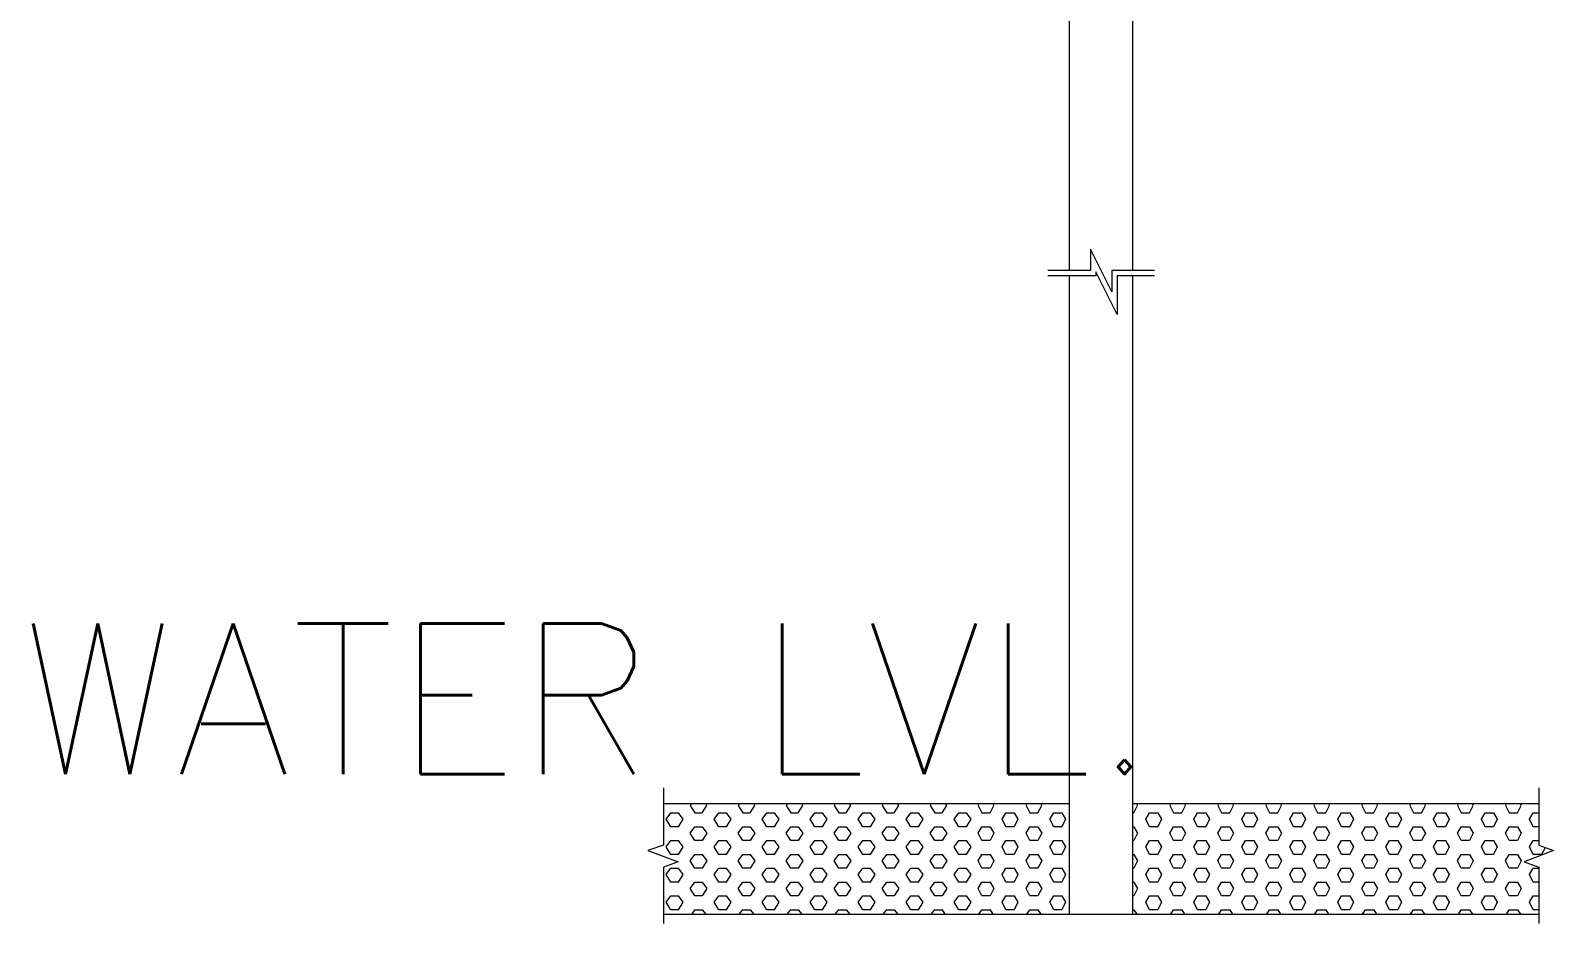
# Model space of a CAD drawing. Header units: metres. Extents: x 0 to 66.7, y 0 to 52.7.
# Drawn here: x 30.495 to 32.818, y 4.106 to 5.468 of the extents above; entities that cross this region are included whole.
import ezdxf

# ---------------------------------------------------------------- set-up
doc = ezdxf.new("R2010")
doc.units = ezdxf.units.M
doc.styles.get("Standard").update_dxf_attribs({"font": 'simplex.shx'})

msp = doc.modelspace()

# ---------------------------------------------------------------- linework, layer by layer
at = {"linetype": 'Continuous', "lineweight": 0}
for p, q in [((32.07928, 5.10196), (32.07928, 5.69121)), ((32.17631, 5.10196), (32.17631, 5.69121)), ((32.07928, 4.12052), (32.07928, 5.09381)), ((32.17631, 4.12052), (32.17631, 5.09381)), ((31.46057, 4.31317), (31.46057, 4.22599)), ((32.79502, 4.31317), (32.79502, 4.22599)), ((31.46057, 4.28926), (32.07928, 4.28926)), ((31.46479, 4.26536), (31.47182, 4.2752)), ((31.47182, 4.2752), (31.48307, 4.2752)), ((31.48307, 4.2752), (31.4901, 4.26536)), ((31.50416, 4.28926), (31.50135, 4.28645)), ((31.50135, 4.28645), (31.50838, 4.2752)), ((31.50838, 4.2752), (31.51963, 4.2752)), ((31.51963, 4.2752), (31.52666, 4.28645)), ((31.52666, 4.28645), (31.52525, 4.28926)), ((31.53791, 4.26536), (31.54494, 4.2752)), ((31.54494, 4.2752), (31.55619, 4.2752)), ((31.55619, 4.2752), (31.56322, 4.26536)), ((31.57728, 4.28926), (31.57447, 4.28645)), ((31.57447, 4.28645), (31.5815, 4.2752)), ((31.5815, 4.2752), (31.59275, 4.2752)), ((31.59275, 4.2752), (31.59978, 4.28645)), ((31.59978, 4.28645), (31.59837, 4.28926)), ((31.61103, 4.26536), (31.61806, 4.2752)), ((31.61806, 4.2752), (31.62931, 4.2752)), ((31.62931, 4.2752), (31.63634, 4.26536)), ((31.6504, 4.28926), (31.64759, 4.28645)), ((31.64759, 4.28645), (31.65462, 4.2752)), ((31.65462, 4.2752), (31.66587, 4.2752)), ((31.66587, 4.2752), (31.6729, 4.28645)), ((31.6729, 4.28645), (31.67149, 4.28926)), ((31.68415, 4.26536), (31.69118, 4.2752)), ((31.69118, 4.2752), (31.70243, 4.2752)), ((31.70243, 4.2752), (31.70946, 4.26536)), ((31.72211, 4.28926), (31.72071, 4.28645)), ((31.72071, 4.28645), (31.72774, 4.2752)), ((31.72774, 4.2752), (31.73899, 4.2752)), ((31.73899, 4.2752), (31.74602, 4.28645)), ((31.74602, 4.28645), (31.74321, 4.28926)), ((31.75727, 4.26536), (31.7643, 4.2752)), ((31.7643, 4.2752), (31.77555, 4.2752)), ((31.77555, 4.2752), (31.78258, 4.26536)), ((31.79523, 4.28926), (31.79383, 4.28645)), ((31.79383, 4.28645), (31.80086, 4.2752)), ((31.80086, 4.2752), (31.81211, 4.2752)), ((31.81211, 4.2752), (31.81914, 4.28645)), ((31.81914, 4.28645), (31.81633, 4.28926)), ((31.83039, 4.26536), (31.83742, 4.2752)), ((31.83742, 4.2752), (31.84867, 4.2752)), ((31.84867, 4.2752), (31.8557, 4.26536)), ((31.86836, 4.28926), (31.86695, 4.28645)), ((31.86695, 4.28645), (31.87398, 4.2752)), ((31.87398, 4.2752), (31.88523, 4.2752)), ((31.88523, 4.2752), (31.89226, 4.28645)), ((31.89226, 4.28645), (31.88945, 4.28926)), ((31.90351, 4.26536), (31.91054, 4.2752)), ((31.91054, 4.2752), (31.92179, 4.2752)), ((31.92179, 4.2752), (31.92882, 4.26536)), ((31.94148, 4.28926), (31.94007, 4.28645)), ((31.94007, 4.28645), (31.94569, 4.2752)), ((31.94569, 4.2752), (31.95835, 4.2752)), ((31.95835, 4.2752), (31.96397, 4.28645)), ((31.96397, 4.28645), (31.96257, 4.28926)), ((31.97663, 4.26536), (31.98225, 4.2752)), ((31.98225, 4.2752), (31.99491, 4.2752)), ((31.99491, 4.2752), (32.00053, 4.26536)), ((32.0146, 4.28926), (32.01319, 4.28645)), ((32.01319, 4.28645), (32.01881, 4.2752)), ((32.01881, 4.2752), (32.03147, 4.2752)), ((32.03147, 4.2752), (32.0371, 4.28645)), ((32.0371, 4.28645), (32.03569, 4.28926)), ((32.04975, 4.26536), (32.05538, 4.2752)), ((32.05538, 4.2752), (32.06803, 4.2752)), ((32.06803, 4.2752), (32.07366, 4.26536)), ((32.17631, 4.28926), (32.79502, 4.28926)), ((32.17631, 4.2752), (32.17771, 4.2752)), ((32.17771, 4.2752), (32.18334, 4.28645)), ((32.18334, 4.28645), (32.18193, 4.28926)), ((32.19599, 4.26536), (32.20162, 4.2752)), ((32.20162, 4.2752), (32.21427, 4.2752)), ((32.21427, 4.2752), (32.2199, 4.26536)), ((32.23396, 4.28926), (32.23255, 4.28645)), ((32.23255, 4.28645), (32.23818, 4.2752)), ((32.23818, 4.2752), (32.25083, 4.2752)), ((32.25083, 4.2752), (32.25646, 4.28645)), ((32.25646, 4.28645), (32.25505, 4.28926)), ((32.26911, 4.26536), (32.27474, 4.2752)), ((32.27474, 4.2752), (32.28739, 4.2752)), ((32.28739, 4.2752), (32.29302, 4.26536)), ((32.30708, 4.28926), (32.30567, 4.28645)), ((32.30567, 4.28645), (32.3113, 4.2752)), ((32.3113, 4.2752), (32.32395, 4.2752)), ((32.32395, 4.2752), (32.32958, 4.28645)), ((32.32958, 4.28645), (32.32817, 4.28926)), ((32.34223, 4.26536), (32.34786, 4.2752)), ((32.34786, 4.2752), (32.36051, 4.2752)), ((32.36051, 4.2752), (32.36614, 4.26536)), ((32.3802, 4.28926), (32.37879, 4.28645)), ((32.37879, 4.28645), (32.38442, 4.2752)), ((32.38442, 4.2752), (32.39707, 4.2752)), ((32.39707, 4.2752), (32.4027, 4.28645)), ((32.4027, 4.28645), (32.40129, 4.28926)), ((32.41535, 4.26536), (32.42098, 4.2752)), ((32.42098, 4.2752), (32.43363, 4.2752)), ((32.43363, 4.2752), (32.43926, 4.26536)), ((32.45332, 4.28926), (32.45191, 4.28645)), ((32.45191, 4.28645), (32.45754, 4.2752)), ((32.45754, 4.2752), (32.47019, 4.2752)), ((32.47019, 4.2752), (32.47582, 4.28645)), ((32.47582, 4.28645), (32.47441, 4.28926)), ((32.48847, 4.26536), (32.4941, 4.2752)), ((32.4941, 4.2752), (32.50675, 4.2752)), ((32.50675, 4.2752), (32.51238, 4.26536)), ((32.52644, 4.28926), (32.52504, 4.28645)), ((32.52504, 4.28645), (32.53066, 4.2752)), ((32.53066, 4.2752), (32.54332, 4.2752)), ((32.54332, 4.2752), (32.54894, 4.28645)), ((32.54894, 4.28645), (32.54753, 4.28926)), ((32.5616, 4.26536), (32.56722, 4.2752)), ((32.56722, 4.2752), (32.57988, 4.2752)), ((32.57988, 4.2752), (32.5855, 4.26536)), ((32.59956, 4.28926), (32.59816, 4.28645)), ((32.59816, 4.28645), (32.60378, 4.2752)), ((32.60378, 4.2752), (32.61644, 4.2752)), ((32.61644, 4.2752), (32.62206, 4.28645)), ((32.62206, 4.28645), (32.62065, 4.28926)), ((32.63472, 4.26536), (32.64034, 4.2752)), ((32.64034, 4.2752), (32.653, 4.2752)), ((32.653, 4.2752), (32.65862, 4.26536)), ((32.67268, 4.28926), (32.67128, 4.28645)), ((32.67128, 4.28645), (32.6769, 4.2752)), ((32.6769, 4.2752), (32.68956, 4.2752)), ((32.68956, 4.2752), (32.69518, 4.28645)), ((32.69518, 4.28645), (32.69378, 4.28926)), ((32.70784, 4.26536), (32.71346, 4.2752)), ((32.71346, 4.2752), (32.72612, 4.2752)), ((32.72612, 4.2752), (32.73174, 4.26536)), ((32.7458, 4.28926), (32.7444, 4.28645)), ((32.7444, 4.28645), (32.75002, 4.2752)), ((32.75002, 4.2752), (32.76268, 4.2752)), ((32.76268, 4.2752), (32.7683, 4.28645)), ((32.7683, 4.28645), (32.7669, 4.28926)), ((32.78096, 4.26536), (32.78658, 4.2752)), ((32.78658, 4.2752), (32.79502, 4.2752)), ((31.47182, 4.25411), (31.46479, 4.26536)), ((31.48307, 4.25411), (31.47182, 4.25411)), ((31.4901, 4.26536), (31.48307, 4.25411)), ((31.50135, 4.24427), (31.50838, 4.25411)), ((31.50838, 4.25411), (31.51963, 4.25411)), ((31.51963, 4.25411), (31.52666, 4.24427)), ((31.54494, 4.25411), (31.53791, 4.26536)), ((31.55619, 4.25411), (31.54494, 4.25411)), ((31.56322, 4.26536), (31.55619, 4.25411)), ((31.57447, 4.24427), (31.5815, 4.25411)), ((31.5815, 4.25411), (31.59275, 4.25411)), ((31.59275, 4.25411), (31.59978, 4.24427)), ((31.61806, 4.25411), (31.61103, 4.26536)), ((31.62931, 4.25411), (31.61806, 4.25411)), ((31.63634, 4.26536), (31.62931, 4.25411)), ((31.64759, 4.24427), (31.65462, 4.25411)), ((31.65462, 4.25411), (31.66587, 4.25411)), ((31.66587, 4.25411), (31.6729, 4.24427)), ((31.69118, 4.25411), (31.68415, 4.26536)), ((31.70243, 4.25411), (31.69118, 4.25411)), ((31.70946, 4.26536), (31.70243, 4.25411)), ((31.72071, 4.24427), (31.72774, 4.25411)), ((31.72774, 4.25411), (31.73899, 4.25411)), ((31.73899, 4.25411), (31.74602, 4.24427)), ((31.7643, 4.25411), (31.75727, 4.26536)), ((31.77555, 4.25411), (31.7643, 4.25411)), ((31.78258, 4.26536), (31.77555, 4.25411)), ((31.79383, 4.24427), (31.80086, 4.25411)), ((31.80086, 4.25411), (31.81211, 4.25411)), ((31.81211, 4.25411), (31.81914, 4.24427)), ((31.83742, 4.25411), (31.83039, 4.26536)), ((31.84867, 4.25411), (31.83742, 4.25411)), ((31.8557, 4.26536), (31.84867, 4.25411)), ((31.86695, 4.24427), (31.87398, 4.25411)), ((31.87398, 4.25411), (31.88523, 4.25411)), ((31.88523, 4.25411), (31.89226, 4.24427)), ((31.91054, 4.25411), (31.90351, 4.26536)), ((31.92179, 4.25411), (31.91054, 4.25411)), ((31.92882, 4.26536), (31.92179, 4.25411)), ((31.94007, 4.24427), (31.94569, 4.25411)), ((31.94569, 4.25411), (31.95835, 4.25411)), ((31.95835, 4.25411), (31.96397, 4.24427)), ((31.98225, 4.25411), (31.97663, 4.26536)), ((31.99491, 4.25411), (31.98225, 4.25411)), ((32.00053, 4.26536), (31.99491, 4.25411)), ((32.01319, 4.24427), (32.01881, 4.25411)), ((32.01881, 4.25411), (32.03147, 4.25411)), ((32.03147, 4.25411), (32.0371, 4.24427)), ((32.05538, 4.25411), (32.04975, 4.26536)), ((32.06803, 4.25411), (32.05538, 4.25411)), ((32.07366, 4.26536), (32.06803, 4.25411)), ((32.17631, 4.25411), (32.17771, 4.25411)), ((32.17771, 4.25411), (32.18334, 4.24427)), ((32.20162, 4.25411), (32.19599, 4.26536)), ((32.21427, 4.25411), (32.20162, 4.25411)), ((32.2199, 4.26536), (32.21427, 4.25411)), ((32.23255, 4.24427), (32.23818, 4.25411)), ((32.23818, 4.25411), (32.25083, 4.25411)), ((32.25083, 4.25411), (32.25646, 4.24427)), ((32.27474, 4.25411), (32.26911, 4.26536)), ((32.28739, 4.25411), (32.27474, 4.25411)), ((32.29302, 4.26536), (32.28739, 4.25411)), ((32.30567, 4.24427), (32.3113, 4.25411)), ((32.3113, 4.25411), (32.32395, 4.25411)), ((32.32395, 4.25411), (32.32958, 4.24427)), ((32.34786, 4.25411), (32.34223, 4.26536)), ((32.36051, 4.25411), (32.34786, 4.25411)), ((32.36614, 4.26536), (32.36051, 4.25411)), ((32.37879, 4.24427), (32.38442, 4.25411)), ((32.38442, 4.25411), (32.39707, 4.25411)), ((32.39707, 4.25411), (32.4027, 4.24427)), ((32.42098, 4.25411), (32.41535, 4.26536)), ((32.43363, 4.25411), (32.42098, 4.25411)), ((32.43926, 4.26536), (32.43363, 4.25411)), ((32.45191, 4.24427), (32.45754, 4.25411)), ((32.45754, 4.25411), (32.47019, 4.25411)), ((32.47019, 4.25411), (32.47582, 4.24427)), ((32.4941, 4.25411), (32.48847, 4.26536)), ((32.50675, 4.25411), (32.4941, 4.25411)), ((32.51238, 4.26536), (32.50675, 4.25411)), ((32.52504, 4.24427), (32.53066, 4.25411)), ((32.53066, 4.25411), (32.54332, 4.25411)), ((32.54332, 4.25411), (32.54894, 4.24427)), ((32.56722, 4.25411), (32.5616, 4.26536)), ((32.57988, 4.25411), (32.56722, 4.25411)), ((32.5855, 4.26536), (32.57988, 4.25411)), ((32.59816, 4.24427), (32.60378, 4.25411)), ((32.60378, 4.25411), (32.61644, 4.25411)), ((32.61644, 4.25411), (32.62206, 4.24427)), ((32.64034, 4.25411), (32.63472, 4.26536)), ((32.653, 4.25411), (32.64034, 4.25411)), ((32.65862, 4.26536), (32.653, 4.25411)), ((32.67128, 4.24427), (32.6769, 4.25411)), ((32.6769, 4.25411), (32.68956, 4.25411)), ((32.68956, 4.25411), (32.69518, 4.24427)), ((32.71346, 4.25411), (32.70784, 4.26536)), ((32.72612, 4.25411), (32.71346, 4.25411)), ((32.73174, 4.26536), (32.72612, 4.25411)), ((32.7444, 4.24427), (32.75002, 4.25411)), ((32.75002, 4.25411), (32.76268, 4.25411)), ((32.76268, 4.25411), (32.7683, 4.24427)), ((32.78658, 4.25411), (32.78096, 4.26536)), ((32.79502, 4.25411), (32.78658, 4.25411)), ((31.46479, 4.22317), (31.47182, 4.23302)), ((31.47182, 4.23302), (31.48307, 4.23302)), ((31.48307, 4.23302), (31.4901, 4.22317)), ((31.50838, 4.23302), (31.50135, 4.24427)), ((31.51963, 4.23302), (31.50838, 4.23302)), ((31.52666, 4.24427), (31.51963, 4.23302)), ((31.53791, 4.22317), (31.54494, 4.23302)), ((31.54494, 4.23302), (31.55619, 4.23302)), ((31.55619, 4.23302), (31.56322, 4.22317)), ((31.5815, 4.23302), (31.57447, 4.24427)), ((31.59275, 4.23302), (31.5815, 4.23302)), ((31.59978, 4.24427), (31.59275, 4.23302)), ((31.61103, 4.22317), (31.61806, 4.23302)), ((31.61806, 4.23302), (31.62931, 4.23302)), ((31.62931, 4.23302), (31.63634, 4.22317)), ((31.65462, 4.23302), (31.64759, 4.24427)), ((31.66587, 4.23302), (31.65462, 4.23302)), ((31.6729, 4.24427), (31.66587, 4.23302)), ((31.68415, 4.22317), (31.69118, 4.23302)), ((31.69118, 4.23302), (31.70243, 4.23302)), ((31.70243, 4.23302), (31.70946, 4.22317)), ((31.72774, 4.23302), (31.72071, 4.24427)), ((31.73899, 4.23302), (31.72774, 4.23302)), ((31.74602, 4.24427), (31.73899, 4.23302)), ((31.75727, 4.22317), (31.7643, 4.23302)), ((31.7643, 4.23302), (31.77555, 4.23302)), ((31.77555, 4.23302), (31.78258, 4.22317)), ((31.80086, 4.23302), (31.79383, 4.24427)), ((31.81211, 4.23302), (31.80086, 4.23302)), ((31.81914, 4.24427), (31.81211, 4.23302)), ((31.83039, 4.22317), (31.83742, 4.23302)), ((31.83742, 4.23302), (31.84867, 4.23302)), ((31.84867, 4.23302), (31.8557, 4.22317)), ((31.87398, 4.23302), (31.86695, 4.24427)), ((31.88523, 4.23302), (31.87398, 4.23302)), ((31.89226, 4.24427), (31.88523, 4.23302)), ((31.90351, 4.22317), (31.91054, 4.23302)), ((31.91054, 4.23302), (31.92179, 4.23302)), ((31.92179, 4.23302), (31.92882, 4.22317)), ((31.94569, 4.23302), (31.94007, 4.24427)), ((31.95835, 4.23302), (31.94569, 4.23302)), ((31.96397, 4.24427), (31.95835, 4.23302)), ((31.97663, 4.22317), (31.98225, 4.23302)), ((31.98225, 4.23302), (31.99491, 4.23302)), ((31.99491, 4.23302), (32.00053, 4.22317)), ((32.01881, 4.23302), (32.01319, 4.24427)), ((32.03147, 4.23302), (32.01881, 4.23302)), ((32.0371, 4.24427), (32.03147, 4.23302)), ((32.04975, 4.22317), (32.05538, 4.23302)), ((32.05538, 4.23302), (32.06803, 4.23302)), ((32.06803, 4.23302), (32.07366, 4.22317)), ((32.17771, 4.23302), (32.17631, 4.23302)), ((32.18334, 4.24427), (32.17771, 4.23302)), ((32.19599, 4.22317), (32.20162, 4.23302)), ((32.20162, 4.23302), (32.21427, 4.23302)), ((32.21427, 4.23302), (32.2199, 4.22317)), ((32.23818, 4.23302), (32.23255, 4.24427)), ((32.25083, 4.23302), (32.23818, 4.23302)), ((32.25646, 4.24427), (32.25083, 4.23302)), ((32.26911, 4.22317), (32.27474, 4.23302)), ((32.27474, 4.23302), (32.28739, 4.23302)), ((32.28739, 4.23302), (32.29302, 4.22317)), ((32.3113, 4.23302), (32.30567, 4.24427)), ((32.32395, 4.23302), (32.3113, 4.23302)), ((32.32958, 4.24427), (32.32395, 4.23302)), ((32.34223, 4.22317), (32.34786, 4.23302)), ((32.34786, 4.23302), (32.36051, 4.23302)), ((32.36051, 4.23302), (32.36614, 4.22317)), ((32.38442, 4.23302), (32.37879, 4.24427)), ((32.39707, 4.23302), (32.38442, 4.23302)), ((32.4027, 4.24427), (32.39707, 4.23302)), ((32.41535, 4.22317), (32.42098, 4.23302)), ((32.42098, 4.23302), (32.43363, 4.23302)), ((32.43363, 4.23302), (32.43926, 4.22317)), ((32.45754, 4.23302), (32.45191, 4.24427)), ((32.47019, 4.23302), (32.45754, 4.23302)), ((32.47582, 4.24427), (32.47019, 4.23302)), ((32.48847, 4.22317), (32.4941, 4.23302)), ((32.4941, 4.23302), (32.50675, 4.23302)), ((32.50675, 4.23302), (32.51238, 4.22317)), ((32.53066, 4.23302), (32.52504, 4.24427)), ((32.54332, 4.23302), (32.53066, 4.23302)), ((32.54894, 4.24427), (32.54332, 4.23302)), ((32.5616, 4.22317), (32.56722, 4.23302)), ((32.56722, 4.23302), (32.57988, 4.23302)), ((32.57988, 4.23302), (32.5855, 4.22317)), ((32.60378, 4.23302), (32.59816, 4.24427)), ((32.61644, 4.23302), (32.60378, 4.23302)), ((32.62206, 4.24427), (32.61644, 4.23302)), ((32.63472, 4.22317), (32.64034, 4.23302)), ((32.64034, 4.23302), (32.653, 4.23302)), ((32.653, 4.23302), (32.65862, 4.22317)), ((32.6769, 4.23302), (32.67128, 4.24427)), ((32.68956, 4.23302), (32.6769, 4.23302)), ((32.69518, 4.24427), (32.68956, 4.23302)), ((32.70784, 4.22317), (32.71346, 4.23302)), ((32.71346, 4.23302), (32.72612, 4.23302)), ((32.72612, 4.23302), (32.73174, 4.22317)), ((32.75002, 4.23302), (32.7444, 4.24427)), ((32.76268, 4.23302), (32.75002, 4.23302)), ((32.7683, 4.24427), (32.76268, 4.23302)), ((32.78096, 4.22317), (32.78658, 4.23302)), ((32.78658, 4.23302), (32.79502, 4.23302)), ((31.46057, 4.22599), (31.43666, 4.21755)), ((31.43666, 4.21755), (31.48307, 4.20068)), ((31.47182, 4.21193), (31.46479, 4.22317)), ((31.48307, 4.21193), (31.47182, 4.21193)), ((31.4901, 4.22317), (31.48307, 4.21193)), ((31.50135, 4.20208), (31.50838, 4.21193)), ((31.50838, 4.21193), (31.51963, 4.21193)), ((31.51963, 4.21193), (31.52666, 4.20208)), ((31.54494, 4.21193), (31.53791, 4.22317)), ((31.55619, 4.21193), (31.54494, 4.21193)), ((31.56322, 4.22317), (31.55619, 4.21193)), ((31.57447, 4.20208), (31.5815, 4.21193)), ((31.5815, 4.21193), (31.59275, 4.21193)), ((31.59275, 4.21193), (31.59978, 4.20208)), ((31.61806, 4.21193), (31.61103, 4.22317)), ((31.62931, 4.21193), (31.61806, 4.21193)), ((31.63634, 4.22317), (31.62931, 4.21193)), ((31.64759, 4.20208), (31.65462, 4.21193)), ((31.65462, 4.21193), (31.66587, 4.21193)), ((31.66587, 4.21193), (31.6729, 4.20208)), ((31.69118, 4.21193), (31.68415, 4.22317)), ((31.70243, 4.21193), (31.69118, 4.21193)), ((31.70946, 4.22317), (31.70243, 4.21193)), ((31.72071, 4.20208), (31.72774, 4.21193)), ((31.72774, 4.21193), (31.73899, 4.21193)), ((31.73899, 4.21193), (31.74602, 4.20208)), ((31.7643, 4.21193), (31.75727, 4.22317)), ((31.77555, 4.21193), (31.7643, 4.21193)), ((31.78258, 4.22317), (31.77555, 4.21193)), ((31.79383, 4.20208), (31.80086, 4.21193)), ((31.80086, 4.21193), (31.81211, 4.21193)), ((31.81211, 4.21193), (31.81914, 4.20208)), ((31.83742, 4.21193), (31.83039, 4.22317)), ((31.84867, 4.21193), (31.83742, 4.21193)), ((31.8557, 4.22317), (31.84867, 4.21193)), ((31.86695, 4.20208), (31.87398, 4.21193)), ((31.87398, 4.21193), (31.88523, 4.21193)), ((31.88523, 4.21193), (31.89226, 4.20208)), ((31.91054, 4.21193), (31.90351, 4.22317)), ((31.92179, 4.21193), (31.91054, 4.21193)), ((31.92882, 4.22317), (31.92179, 4.21193)), ((31.94007, 4.20208), (31.94569, 4.21193)), ((31.94569, 4.21193), (31.95835, 4.21193)), ((31.95835, 4.21193), (31.96397, 4.20208)), ((31.98225, 4.21193), (31.97663, 4.22317)), ((31.99491, 4.21193), (31.98225, 4.21193)), ((32.00053, 4.22317), (31.99491, 4.21193)), ((32.01319, 4.20208), (32.01881, 4.21193)), ((32.01881, 4.21193), (32.03147, 4.21193)), ((32.03147, 4.21193), (32.0371, 4.20208)), ((32.05538, 4.21193), (32.04975, 4.22317)), ((32.06803, 4.21193), (32.05538, 4.21193)), ((32.07366, 4.22317), (32.06803, 4.21193)), ((32.17631, 4.21193), (32.17771, 4.21193)), ((32.17771, 4.21193), (32.18334, 4.20208)), ((32.20162, 4.21193), (32.19599, 4.22317)), ((32.21427, 4.21193), (32.20162, 4.21193)), ((32.2199, 4.22317), (32.21427, 4.21193)), ((32.23255, 4.20208), (32.23818, 4.21193)), ((32.23818, 4.21193), (32.25083, 4.21193)), ((32.25083, 4.21193), (32.25646, 4.20208)), ((32.27474, 4.21193), (32.26911, 4.22317)), ((32.28739, 4.21193), (32.27474, 4.21193)), ((32.29302, 4.22317), (32.28739, 4.21193)), ((32.30567, 4.20208), (32.3113, 4.21193)), ((32.3113, 4.21193), (32.32395, 4.21193)), ((32.32395, 4.21193), (32.32958, 4.20208)), ((32.34786, 4.21193), (32.34223, 4.22317)), ((32.36051, 4.21193), (32.34786, 4.21193)), ((32.36614, 4.22317), (32.36051, 4.21193)), ((32.37879, 4.20208), (32.38442, 4.21193)), ((32.38442, 4.21193), (32.39707, 4.21193)), ((32.39707, 4.21193), (32.4027, 4.20208)), ((32.42098, 4.21193), (32.41535, 4.22317)), ((32.43363, 4.21193), (32.42098, 4.21193)), ((32.43926, 4.22317), (32.43363, 4.21193)), ((32.45191, 4.20208), (32.45754, 4.21193)), ((32.45754, 4.21193), (32.47019, 4.21193)), ((32.47019, 4.21193), (32.47582, 4.20208)), ((32.4941, 4.21193), (32.48847, 4.22317)), ((32.50675, 4.21193), (32.4941, 4.21193)), ((32.51238, 4.22317), (32.50675, 4.21193)), ((32.52504, 4.20208), (32.53066, 4.21193)), ((32.53066, 4.21193), (32.54332, 4.21193)), ((32.54332, 4.21193), (32.54894, 4.20208)), ((32.56722, 4.21193), (32.5616, 4.22317)), ((32.57988, 4.21193), (32.56722, 4.21193)), ((32.5855, 4.22317), (32.57988, 4.21193)), ((32.59816, 4.20208), (32.60378, 4.21193)), ((32.60378, 4.21193), (32.61644, 4.21193)), ((32.61644, 4.21193), (32.62206, 4.20208)), ((32.64034, 4.21193), (32.63472, 4.22317)), ((32.653, 4.21193), (32.64034, 4.21193)), ((32.65862, 4.22317), (32.653, 4.21193)), ((32.67128, 4.20208), (32.6769, 4.21193)), ((32.6769, 4.21193), (32.68956, 4.21193)), ((32.68956, 4.21193), (32.69518, 4.20208)), ((32.71346, 4.21193), (32.70784, 4.22317)), ((32.72612, 4.21193), (32.71346, 4.21193)), ((32.73174, 4.22317), (32.72612, 4.21193)), ((32.7444, 4.20208), (32.75002, 4.21193)), ((32.75002, 4.21193), (32.76268, 4.21193)), ((32.76268, 4.21193), (32.7683, 4.20208)), ((32.81752, 4.21755), (32.77252, 4.20068)), ((32.78658, 4.21193), (32.78096, 4.22317)), ((32.79924, 4.21193), (32.78658, 4.21193)), ((32.79502, 4.22599), (32.81752, 4.21755)), ((32.80486, 4.22177), (32.79924, 4.21193)), ((31.48307, 4.20068), (31.46057, 4.19224)), ((31.46057, 4.19224), (31.46057, 4.10646)), ((31.46479, 4.18099), (31.47182, 4.19083)), ((31.47182, 4.16974), (31.46479, 4.18099)), ((31.47182, 4.19083), (31.48307, 4.19083)), ((31.48307, 4.19083), (31.4901, 4.18099)), ((31.4901, 4.18099), (31.48307, 4.16974)), ((31.50838, 4.19083), (31.50135, 4.20208)), ((31.51963, 4.19083), (31.50838, 4.19083)), ((31.52666, 4.20208), (31.51963, 4.19083)), ((31.53791, 4.18099), (31.54494, 4.19083)), ((31.54494, 4.16974), (31.53791, 4.18099)), ((31.54494, 4.19083), (31.55619, 4.19083)), ((31.55619, 4.19083), (31.56322, 4.18099)), ((31.56322, 4.18099), (31.55619, 4.16974)), ((31.5815, 4.19083), (31.57447, 4.20208)), ((31.59275, 4.19083), (31.5815, 4.19083)), ((31.59978, 4.20208), (31.59275, 4.19083)), ((31.61103, 4.18099), (31.61806, 4.19083)), ((31.61806, 4.16974), (31.61103, 4.18099)), ((31.61806, 4.19083), (31.62931, 4.19083)), ((31.62931, 4.19083), (31.63634, 4.18099)), ((31.63634, 4.18099), (31.62931, 4.16974)), ((31.65462, 4.19083), (31.64759, 4.20208)), ((31.66587, 4.19083), (31.65462, 4.19083)), ((31.6729, 4.20208), (31.66587, 4.19083)), ((31.68415, 4.18099), (31.69118, 4.19083)), ((31.69118, 4.16974), (31.68415, 4.18099)), ((31.69118, 4.19083), (31.70243, 4.19083)), ((31.70243, 4.19083), (31.70946, 4.18099)), ((31.70946, 4.18099), (31.70243, 4.16974)), ((31.72774, 4.19083), (31.72071, 4.20208)), ((31.73899, 4.19083), (31.72774, 4.19083)), ((31.74602, 4.20208), (31.73899, 4.19083)), ((31.75727, 4.18099), (31.7643, 4.19083)), ((31.7643, 4.16974), (31.75727, 4.18099)), ((31.7643, 4.19083), (31.77555, 4.19083)), ((31.77555, 4.19083), (31.78258, 4.18099)), ((31.78258, 4.18099), (31.77555, 4.16974)), ((31.80086, 4.19083), (31.79383, 4.20208)), ((31.81211, 4.19083), (31.80086, 4.19083)), ((31.81914, 4.20208), (31.81211, 4.19083)), ((31.83039, 4.18099), (31.83742, 4.19083)), ((31.83742, 4.16974), (31.83039, 4.18099)), ((31.83742, 4.19083), (31.84867, 4.19083)), ((31.84867, 4.19083), (31.8557, 4.18099)), ((31.8557, 4.18099), (31.84867, 4.16974)), ((31.87398, 4.19083), (31.86695, 4.20208)), ((31.88523, 4.19083), (31.87398, 4.19083)), ((31.89226, 4.20208), (31.88523, 4.19083)), ((31.90351, 4.18099), (31.91054, 4.19083)), ((31.91054, 4.16974), (31.90351, 4.18099)), ((31.91054, 4.19083), (31.92179, 4.19083)), ((31.92179, 4.19083), (31.92882, 4.18099)), ((31.92882, 4.18099), (31.92179, 4.16974)), ((31.94569, 4.19083), (31.94007, 4.20208)), ((31.95835, 4.19083), (31.94569, 4.19083)), ((31.96397, 4.20208), (31.95835, 4.19083)), ((31.97663, 4.18099), (31.98225, 4.19083)), ((31.98225, 4.16974), (31.97663, 4.18099)), ((31.98225, 4.19083), (31.99491, 4.19083)), ((31.99491, 4.19083), (32.00053, 4.18099)), ((32.00053, 4.18099), (31.99491, 4.16974)), ((32.01881, 4.19083), (32.01319, 4.20208)), ((32.03147, 4.19083), (32.01881, 4.19083)), ((32.0371, 4.20208), (32.03147, 4.19083)), ((32.04975, 4.18099), (32.05538, 4.19083)), ((32.05538, 4.16974), (32.04975, 4.18099)), ((32.05538, 4.19083), (32.06803, 4.19083)), ((32.06803, 4.19083), (32.07366, 4.18099)), ((32.07366, 4.18099), (32.06803, 4.16974)), ((32.17771, 4.19083), (32.17631, 4.19083)), ((32.18334, 4.20208), (32.17771, 4.19083)), ((32.19599, 4.18099), (32.20162, 4.19083)), ((32.20162, 4.16974), (32.19599, 4.18099)), ((32.20162, 4.19083), (32.21427, 4.19083)), ((32.21427, 4.19083), (32.2199, 4.18099)), ((32.2199, 4.18099), (32.21427, 4.16974)), ((32.23818, 4.19083), (32.23255, 4.20208)), ((32.25083, 4.19083), (32.23818, 4.19083)), ((32.25646, 4.20208), (32.25083, 4.19083)), ((32.26911, 4.18099), (32.27474, 4.19083)), ((32.27474, 4.16974), (32.26911, 4.18099)), ((32.27474, 4.19083), (32.28739, 4.19083)), ((32.28739, 4.19083), (32.29302, 4.18099)), ((32.29302, 4.18099), (32.28739, 4.16974)), ((32.3113, 4.19083), (32.30567, 4.20208)), ((32.32395, 4.19083), (32.3113, 4.19083)), ((32.32958, 4.20208), (32.32395, 4.19083)), ((32.34223, 4.18099), (32.34786, 4.19083)), ((32.34786, 4.16974), (32.34223, 4.18099)), ((32.34786, 4.19083), (32.36051, 4.19083)), ((32.36051, 4.19083), (32.36614, 4.18099)), ((32.36614, 4.18099), (32.36051, 4.16974)), ((32.38442, 4.19083), (32.37879, 4.20208)), ((32.39707, 4.19083), (32.38442, 4.19083)), ((32.4027, 4.20208), (32.39707, 4.19083)), ((32.41535, 4.18099), (32.42098, 4.19083)), ((32.42098, 4.16974), (32.41535, 4.18099)), ((32.42098, 4.19083), (32.43363, 4.19083)), ((32.43363, 4.19083), (32.43926, 4.18099)), ((32.43926, 4.18099), (32.43363, 4.16974)), ((32.45754, 4.19083), (32.45191, 4.20208)), ((32.47019, 4.19083), (32.45754, 4.19083)), ((32.47582, 4.20208), (32.47019, 4.19083)), ((32.48847, 4.18099), (32.4941, 4.19083)), ((32.4941, 4.16974), (32.48847, 4.18099)), ((32.4941, 4.19083), (32.50675, 4.19083)), ((32.50675, 4.19083), (32.51238, 4.18099)), ((32.51238, 4.18099), (32.50675, 4.16974)), ((32.53066, 4.19083), (32.52504, 4.20208)), ((32.54332, 4.19083), (32.53066, 4.19083)), ((32.54894, 4.20208), (32.54332, 4.19083)), ((32.5616, 4.18099), (32.56722, 4.19083)), ((32.56722, 4.16974), (32.5616, 4.18099)), ((32.56722, 4.19083), (32.57988, 4.19083)), ((32.57988, 4.19083), (32.5855, 4.18099)), ((32.5855, 4.18099), (32.57988, 4.16974)), ((32.60378, 4.19083), (32.59816, 4.20208)), ((32.61644, 4.19083), (32.60378, 4.19083)), ((32.62206, 4.20208), (32.61644, 4.19083)), ((32.63472, 4.18099), (32.64034, 4.19083)), ((32.64034, 4.16974), (32.63472, 4.18099)), ((32.64034, 4.19083), (32.653, 4.19083)), ((32.653, 4.19083), (32.65862, 4.18099)), ((32.65862, 4.18099), (32.653, 4.16974)), ((32.6769, 4.19083), (32.67128, 4.20208)), ((32.68956, 4.19083), (32.6769, 4.19083)), ((32.69518, 4.20208), (32.68956, 4.19083)), ((32.70784, 4.18099), (32.71346, 4.19083)), ((32.71346, 4.16974), (32.70784, 4.18099)), ((32.71346, 4.19083), (32.72612, 4.19083)), ((32.72612, 4.19083), (32.73174, 4.18099)), ((32.73174, 4.18099), (32.72612, 4.16974)), ((32.75002, 4.19083), (32.7444, 4.20208)), ((32.76268, 4.19083), (32.75002, 4.19083)), ((32.7683, 4.20208), (32.76268, 4.19083)), ((32.77252, 4.20068), (32.79502, 4.19224)), ((32.78096, 4.18099), (32.78658, 4.19083)), ((32.78658, 4.16974), (32.78096, 4.18099)), ((32.78658, 4.19083), (32.79502, 4.19083)), ((32.79502, 4.19224), (32.79502, 4.10646)), ((31.48307, 4.16974), (31.47182, 4.16974)), ((31.50135, 4.1599), (31.50838, 4.16974)), ((31.50838, 4.14865), (31.50135, 4.1599)), ((31.50838, 4.16974), (31.51963, 4.16974)), ((31.51963, 4.16974), (31.52666, 4.1599)), ((31.52666, 4.1599), (31.51963, 4.14865)), ((31.55619, 4.16974), (31.54494, 4.16974)), ((31.57447, 4.1599), (31.5815, 4.16974)), ((31.5815, 4.14865), (31.57447, 4.1599)), ((31.5815, 4.16974), (31.59275, 4.16974)), ((31.59275, 4.16974), (31.59978, 4.1599)), ((31.59978, 4.1599), (31.59275, 4.14865)), ((31.62931, 4.16974), (31.61806, 4.16974)), ((31.64759, 4.1599), (31.65462, 4.16974)), ((31.65462, 4.14865), (31.64759, 4.1599)), ((31.65462, 4.16974), (31.66587, 4.16974)), ((31.66587, 4.16974), (31.6729, 4.1599)), ((31.6729, 4.1599), (31.66587, 4.14865)), ((31.70243, 4.16974), (31.69118, 4.16974)), ((31.72071, 4.1599), (31.72774, 4.16974)), ((31.72774, 4.14865), (31.72071, 4.1599)), ((31.72774, 4.16974), (31.73899, 4.16974)), ((31.73899, 4.16974), (31.74602, 4.1599)), ((31.74602, 4.1599), (31.73899, 4.14865)), ((31.77555, 4.16974), (31.7643, 4.16974)), ((31.79383, 4.1599), (31.80086, 4.16974)), ((31.80086, 4.14865), (31.79383, 4.1599)), ((31.80086, 4.16974), (31.81211, 4.16974)), ((31.81211, 4.16974), (31.81914, 4.1599)), ((31.81914, 4.1599), (31.81211, 4.14865)), ((31.84867, 4.16974), (31.83742, 4.16974)), ((31.86695, 4.1599), (31.87398, 4.16974)), ((31.87398, 4.14865), (31.86695, 4.1599)), ((31.87398, 4.16974), (31.88523, 4.16974)), ((31.88523, 4.16974), (31.89226, 4.1599)), ((31.89226, 4.1599), (31.88523, 4.14865)), ((31.92179, 4.16974), (31.91054, 4.16974)), ((31.94007, 4.1599), (31.94569, 4.16974)), ((31.94569, 4.14865), (31.94007, 4.1599)), ((31.94569, 4.16974), (31.95835, 4.16974)), ((31.95835, 4.16974), (31.96397, 4.1599)), ((31.96397, 4.1599), (31.95835, 4.14865)), ((31.99491, 4.16974), (31.98225, 4.16974)), ((32.01319, 4.1599), (32.01881, 4.16974)), ((32.01881, 4.14865), (32.01319, 4.1599)), ((32.01881, 4.16974), (32.03147, 4.16974)), ((32.03147, 4.16974), (32.0371, 4.1599)), ((32.0371, 4.1599), (32.03147, 4.14865)), ((32.06803, 4.16974), (32.05538, 4.16974)), ((32.17631, 4.16974), (32.17771, 4.16974)), ((32.17771, 4.16974), (32.18334, 4.1599)), ((32.18334, 4.1599), (32.17771, 4.14865)), ((32.21427, 4.16974), (32.20162, 4.16974)), ((32.23255, 4.1599), (32.23818, 4.16974)), ((32.23818, 4.14865), (32.23255, 4.1599)), ((32.23818, 4.16974), (32.25083, 4.16974)), ((32.25083, 4.16974), (32.25646, 4.1599)), ((32.25646, 4.1599), (32.25083, 4.14865)), ((32.28739, 4.16974), (32.27474, 4.16974)), ((32.30567, 4.1599), (32.3113, 4.16974)), ((32.3113, 4.14865), (32.30567, 4.1599)), ((32.3113, 4.16974), (32.32395, 4.16974)), ((32.32395, 4.16974), (32.32958, 4.1599)), ((32.32958, 4.1599), (32.32395, 4.14865)), ((32.36051, 4.16974), (32.34786, 4.16974)), ((32.37879, 4.1599), (32.38442, 4.16974)), ((32.38442, 4.14865), (32.37879, 4.1599)), ((32.38442, 4.16974), (32.39707, 4.16974)), ((32.39707, 4.16974), (32.4027, 4.1599)), ((32.4027, 4.1599), (32.39707, 4.14865)), ((32.43363, 4.16974), (32.42098, 4.16974)), ((32.45191, 4.1599), (32.45754, 4.16974)), ((32.45754, 4.14865), (32.45191, 4.1599)), ((32.45754, 4.16974), (32.47019, 4.16974)), ((32.47019, 4.16974), (32.47582, 4.1599)), ((32.47582, 4.1599), (32.47019, 4.14865)), ((32.50675, 4.16974), (32.4941, 4.16974)), ((32.52504, 4.1599), (32.53066, 4.16974)), ((32.53066, 4.14865), (32.52504, 4.1599)), ((32.53066, 4.16974), (32.54332, 4.16974)), ((32.54332, 4.16974), (32.54894, 4.1599)), ((32.54894, 4.1599), (32.54332, 4.14865)), ((32.57988, 4.16974), (32.56722, 4.16974)), ((32.59816, 4.1599), (32.60378, 4.16974)), ((32.60378, 4.14865), (32.59816, 4.1599)), ((32.60378, 4.16974), (32.61644, 4.16974)), ((32.61644, 4.16974), (32.62206, 4.1599)), ((32.62206, 4.1599), (32.61644, 4.14865)), ((32.653, 4.16974), (32.64034, 4.16974)), ((32.67128, 4.1599), (32.6769, 4.16974)), ((32.6769, 4.14865), (32.67128, 4.1599)), ((32.6769, 4.16974), (32.68956, 4.16974)), ((32.68956, 4.16974), (32.69518, 4.1599)), ((32.69518, 4.1599), (32.68956, 4.14865)), ((32.72612, 4.16974), (32.71346, 4.16974)), ((32.7444, 4.1599), (32.75002, 4.16974)), ((32.75002, 4.14865), (32.7444, 4.1599)), ((32.75002, 4.16974), (32.76268, 4.16974)), ((32.76268, 4.16974), (32.7683, 4.1599)), ((32.7683, 4.1599), (32.76268, 4.14865)), ((32.79502, 4.16974), (32.78658, 4.16974)), ((31.46479, 4.1388), (31.47182, 4.14865)), ((31.47182, 4.12755), (31.46479, 4.1388)), ((31.47182, 4.14865), (31.48307, 4.14865)), ((31.48307, 4.14865), (31.4901, 4.1388)), ((31.4901, 4.1388), (31.48307, 4.12755)), ((31.51963, 4.14865), (31.50838, 4.14865)), ((31.53791, 4.1388), (31.54494, 4.14865)), ((31.54494, 4.12755), (31.53791, 4.1388)), ((31.54494, 4.14865), (31.55619, 4.14865)), ((31.55619, 4.14865), (31.56322, 4.1388)), ((31.56322, 4.1388), (31.55619, 4.12755)), ((31.59275, 4.14865), (31.5815, 4.14865)), ((31.61103, 4.1388), (31.61806, 4.14865)), ((31.61806, 4.12755), (31.61103, 4.1388)), ((31.61806, 4.14865), (31.62931, 4.14865)), ((31.62931, 4.14865), (31.63634, 4.1388)), ((31.63634, 4.1388), (31.62931, 4.12755)), ((31.66587, 4.14865), (31.65462, 4.14865)), ((31.68415, 4.1388), (31.69118, 4.14865)), ((31.69118, 4.12755), (31.68415, 4.1388)), ((31.69118, 4.14865), (31.70243, 4.14865)), ((31.70243, 4.14865), (31.70946, 4.1388)), ((31.70946, 4.1388), (31.70243, 4.12755)), ((31.73899, 4.14865), (31.72774, 4.14865)), ((31.75727, 4.1388), (31.7643, 4.14865)), ((31.7643, 4.12755), (31.75727, 4.1388)), ((31.7643, 4.14865), (31.77555, 4.14865)), ((31.77555, 4.14865), (31.78258, 4.1388)), ((31.78258, 4.1388), (31.77555, 4.12755)), ((31.81211, 4.14865), (31.80086, 4.14865)), ((31.83039, 4.1388), (31.83742, 4.14865)), ((31.83742, 4.12755), (31.83039, 4.1388)), ((31.83742, 4.14865), (31.84867, 4.14865)), ((31.84867, 4.14865), (31.8557, 4.1388)), ((31.8557, 4.1388), (31.84867, 4.12755)), ((31.88523, 4.14865), (31.87398, 4.14865)), ((31.90351, 4.1388), (31.91054, 4.14865)), ((31.91054, 4.12755), (31.90351, 4.1388)), ((31.91054, 4.14865), (31.92179, 4.14865)), ((31.92179, 4.14865), (31.92882, 4.1388)), ((31.92882, 4.1388), (31.92179, 4.12755)), ((31.95835, 4.14865), (31.94569, 4.14865)), ((31.97663, 4.1388), (31.98225, 4.14865)), ((31.98225, 4.12755), (31.97663, 4.1388)), ((31.98225, 4.14865), (31.99491, 4.14865)), ((31.99491, 4.14865), (32.00053, 4.1388)), ((32.00053, 4.1388), (31.99491, 4.12755)), ((32.03147, 4.14865), (32.01881, 4.14865)), ((32.04975, 4.1388), (32.05538, 4.14865)), ((32.05538, 4.12755), (32.04975, 4.1388)), ((32.05538, 4.14865), (32.06803, 4.14865)), ((32.06803, 4.14865), (32.07366, 4.1388)), ((32.07366, 4.1388), (32.06803, 4.12755)), ((32.17771, 4.14865), (32.17631, 4.14865)), ((32.19599, 4.1388), (32.20162, 4.14865)), ((32.20162, 4.12755), (32.19599, 4.1388)), ((32.20162, 4.14865), (32.21427, 4.14865)), ((32.21427, 4.14865), (32.2199, 4.1388)), ((32.2199, 4.1388), (32.21427, 4.12755)), ((32.25083, 4.14865), (32.23818, 4.14865)), ((32.26911, 4.1388), (32.27474, 4.14865)), ((32.27474, 4.12755), (32.26911, 4.1388)), ((32.27474, 4.14865), (32.28739, 4.14865)), ((32.28739, 4.14865), (32.29302, 4.1388)), ((32.29302, 4.1388), (32.28739, 4.12755)), ((32.32395, 4.14865), (32.3113, 4.14865)), ((32.34223, 4.1388), (32.34786, 4.14865)), ((32.34786, 4.12755), (32.34223, 4.1388)), ((32.34786, 4.14865), (32.36051, 4.14865)), ((32.36051, 4.14865), (32.36614, 4.1388)), ((32.36614, 4.1388), (32.36051, 4.12755)), ((32.39707, 4.14865), (32.38442, 4.14865)), ((32.41535, 4.1388), (32.42098, 4.14865)), ((32.42098, 4.12755), (32.41535, 4.1388)), ((32.42098, 4.14865), (32.43363, 4.14865)), ((32.43363, 4.14865), (32.43926, 4.1388)), ((32.43926, 4.1388), (32.43363, 4.12755)), ((32.47019, 4.14865), (32.45754, 4.14865)), ((32.48847, 4.1388), (32.4941, 4.14865)), ((32.4941, 4.12755), (32.48847, 4.1388)), ((32.4941, 4.14865), (32.50675, 4.14865)), ((32.50675, 4.14865), (32.51238, 4.1388)), ((32.51238, 4.1388), (32.50675, 4.12755)), ((32.54332, 4.14865), (32.53066, 4.14865)), ((32.5616, 4.1388), (32.56722, 4.14865)), ((32.56722, 4.12755), (32.5616, 4.1388)), ((32.56722, 4.14865), (32.57988, 4.14865)), ((32.57988, 4.14865), (32.5855, 4.1388)), ((32.5855, 4.1388), (32.57988, 4.12755)), ((32.61644, 4.14865), (32.60378, 4.14865)), ((32.63472, 4.1388), (32.64034, 4.14865)), ((32.64034, 4.12755), (32.63472, 4.1388)), ((32.64034, 4.14865), (32.653, 4.14865)), ((32.653, 4.14865), (32.65862, 4.1388)), ((32.65862, 4.1388), (32.653, 4.12755)), ((32.68956, 4.14865), (32.6769, 4.14865)), ((32.70784, 4.1388), (32.71346, 4.14865)), ((32.71346, 4.12755), (32.70784, 4.1388)), ((32.71346, 4.14865), (32.72612, 4.14865)), ((32.72612, 4.14865), (32.73174, 4.1388)), ((32.73174, 4.1388), (32.72612, 4.12755)), ((32.76268, 4.14865), (32.75002, 4.14865)), ((32.78096, 4.1388), (32.78658, 4.14865)), ((32.78658, 4.12755), (32.78096, 4.1388)), ((32.78658, 4.14865), (32.79502, 4.14865)), ((31.46057, 4.12052), (32.79502, 4.12052)), ((31.48307, 4.12755), (31.47182, 4.12755)), ((31.50416, 4.12052), (31.50838, 4.12755)), ((31.50838, 4.12755), (31.51963, 4.12755)), ((31.51963, 4.12755), (31.52525, 4.12052)), ((31.55619, 4.12755), (31.54494, 4.12755)), ((31.57587, 4.12052), (31.5815, 4.12755)), ((31.5815, 4.12755), (31.59275, 4.12755)), ((31.59275, 4.12755), (31.59837, 4.12052)), ((31.62931, 4.12755), (31.61806, 4.12755)), ((31.64899, 4.12052), (31.65462, 4.12755)), ((31.65462, 4.12755), (31.66587, 4.12755)), ((31.66587, 4.12755), (31.67149, 4.12052)), ((31.70243, 4.12755), (31.69118, 4.12755)), ((31.72211, 4.12052), (31.72774, 4.12755)), ((31.72774, 4.12755), (31.73899, 4.12755)), ((31.73899, 4.12755), (31.74461, 4.12052)), ((31.77555, 4.12755), (31.7643, 4.12755)), ((31.79523, 4.12052), (31.80086, 4.12755)), ((31.80086, 4.12755), (31.81211, 4.12755)), ((31.81211, 4.12755), (31.81773, 4.12052)), ((31.84867, 4.12755), (31.83742, 4.12755)), ((31.86836, 4.12052), (31.87398, 4.12755)), ((31.87398, 4.12755), (31.88523, 4.12755)), ((31.88523, 4.12755), (31.88945, 4.12052)), ((31.92179, 4.12755), (31.91054, 4.12755)), ((31.94148, 4.12052), (31.94569, 4.12755)), ((31.94569, 4.12755), (31.95835, 4.12755)), ((31.95835, 4.12755), (31.96257, 4.12052)), ((31.99491, 4.12755), (31.98225, 4.12755)), ((32.0146, 4.12052), (32.01881, 4.12755)), ((32.01881, 4.12755), (32.03147, 4.12755)), ((32.03147, 4.12755), (32.03569, 4.12052)), ((32.06803, 4.12755), (32.05538, 4.12755)), ((32.17631, 4.12755), (32.17771, 4.12755)), ((32.17771, 4.12755), (32.18193, 4.12052)), ((32.21427, 4.12755), (32.20162, 4.12755)), ((32.23396, 4.12052), (32.23818, 4.12755)), ((32.23818, 4.12755), (32.25083, 4.12755)), ((32.25083, 4.12755), (32.25505, 4.12052)), ((32.28739, 4.12755), (32.27474, 4.12755)), ((32.30708, 4.12052), (32.3113, 4.12755)), ((32.3113, 4.12755), (32.32395, 4.12755)), ((32.32395, 4.12755), (32.32817, 4.12052)), ((32.36051, 4.12755), (32.34786, 4.12755)), ((32.3802, 4.12052), (32.38442, 4.12755)), ((32.38442, 4.12755), (32.39707, 4.12755)), ((32.39707, 4.12755), (32.40129, 4.12052)), ((32.43363, 4.12755), (32.42098, 4.12755)), ((32.45332, 4.12052), (32.45754, 4.12755)), ((32.45754, 4.12755), (32.47019, 4.12755)), ((32.47019, 4.12755), (32.47441, 4.12052)), ((32.50675, 4.12755), (32.4941, 4.12755)), ((32.52644, 4.12052), (32.53066, 4.12755)), ((32.53066, 4.12755), (32.54332, 4.12755)), ((32.54332, 4.12755), (32.54753, 4.12052)), ((32.57988, 4.12755), (32.56722, 4.12755)), ((32.59956, 4.12052), (32.60378, 4.12755)), ((32.60378, 4.12755), (32.61644, 4.12755)), ((32.61644, 4.12755), (32.62065, 4.12052)), ((32.653, 4.12755), (32.64034, 4.12755)), ((32.67268, 4.12052), (32.6769, 4.12755)), ((32.6769, 4.12755), (32.68956, 4.12755)), ((32.68956, 4.12755), (32.69378, 4.12052)), ((32.72612, 4.12755), (32.71346, 4.12755)), ((32.7458, 4.12052), (32.75002, 4.12755)), ((32.75002, 4.12755), (32.76268, 4.12755)), ((32.76268, 4.12755), (32.7669, 4.12052)), ((32.79502, 4.12755), (32.78658, 4.12755))]:
    msp.add_line(p, q, dxfattribs=at)
at = {"lineweight": 0}
for p, q in [((32.14409, 5.06936), (32.1115, 5.13455)), ((32.1115, 5.13455), (32.1115, 5.10196)), ((32.1115, 5.10196), (32.04669, 5.10196)), ((32.11964, 5.09381), (32.04669, 5.09381)), ((32.15224, 5.03484), (32.11964, 5.10003)), ((32.11964, 5.10003), (32.11964, 5.09381)), ((32.2089, 5.10196), (32.14409, 5.10196)), ((32.14409, 5.10196), (32.14409, 5.06936)), ((32.2089, 5.09381), (32.15224, 5.09381)), ((32.15224, 5.09381), (32.15224, 5.03484))]:
    msp.add_line(p, q, dxfattribs=at)

# ---------------------------------------------------------------- texts
msp.add_text('SUB SOIL WATER LVL.', height=0.2297568, dxfattribs=at).set_placement((28.88446, 4.33421))

doc.saveas('drawing.dxf')
